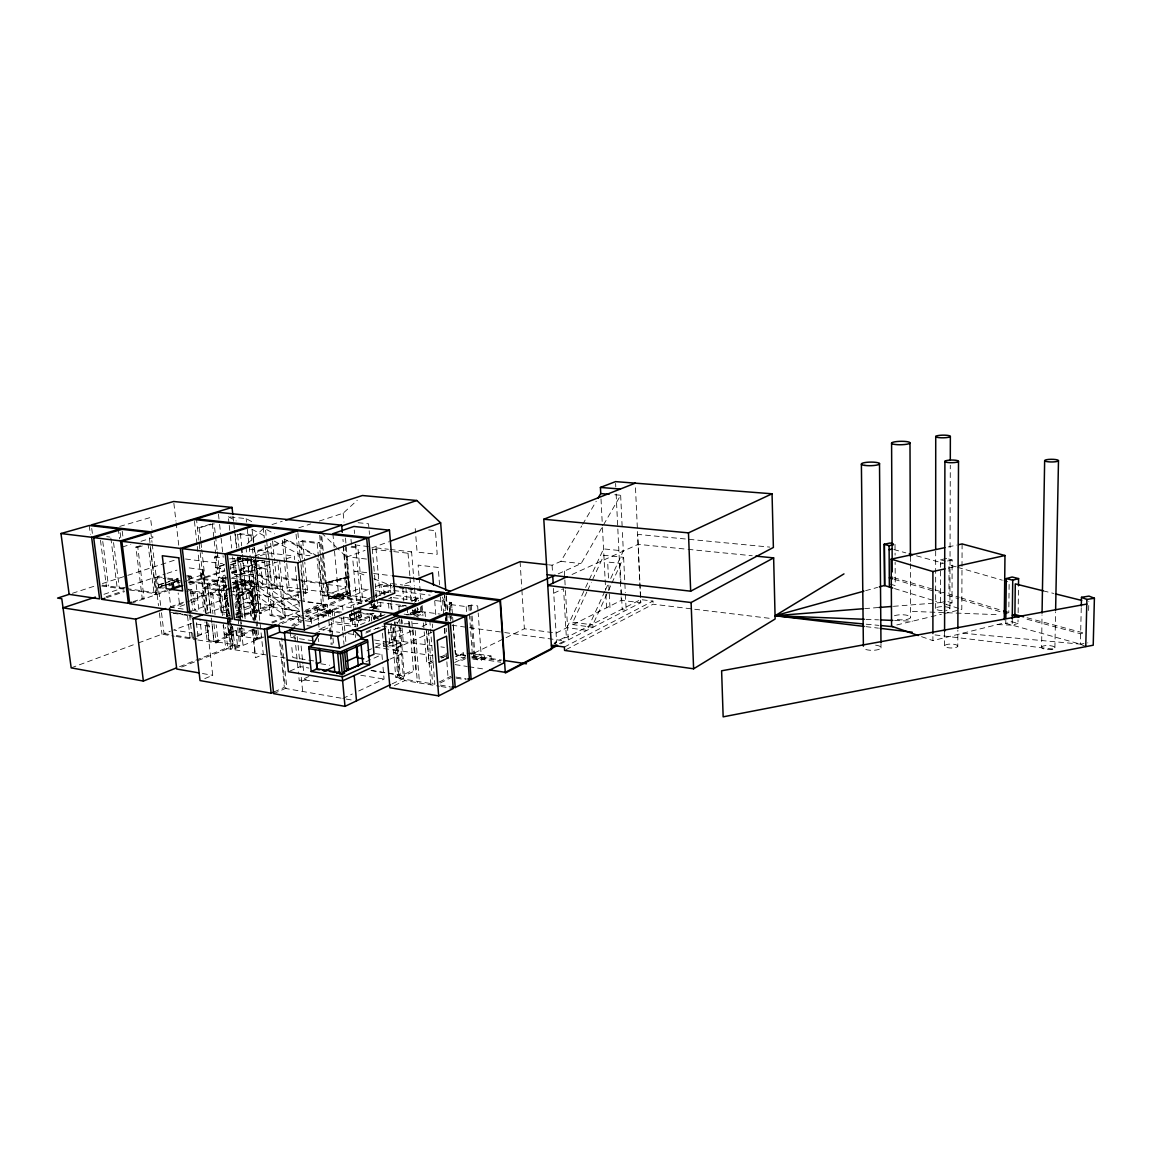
<?xml version="1.0" encoding="UTF-8"?>
<svg xmlns="http://www.w3.org/2000/svg" width="1152" height="1152" viewBox="0 0 1152 1152"><rect width="100%" height="100%" fill="white"/><g stroke="black" fill="none" stroke-linecap="round" stroke-linejoin="round"><path stroke-width="0.75" stroke-dasharray="5 3.75" d="M1085.76 646.502L1080.403 644.155L1004.227 622.901L932.904 640.627L932.904 635.314M935.654 608.371L935.683 551.059M946.67 558.432L940.522 559.771L940.478 602.611L944.525 603.893M944.568 645.754L944.582 631.426M949.896 608.846L950.285 465.235M958.622 608.386L945.878 604.325L951.998 602.87L952.128 559.973L948.024 558.821M957.787 646.286A6.638 1.987 0.9 0 0 948.355 644.198A6.638 1.987 0.9 0 0 947.376 647.597A6.638 1.987 0.9 0 0 957.787 646.286L957.845 630.13M962.107 543.946L961.805 609.394L943.085 613.872M1005.811 620.093L1005.768 623.39L1011.586 621.706L1017.994 623.477L1018.037 619.891M1012.262 618.552L1012.176 625.176L1017.994 623.477M1018.138 612.706L1018.469 587.578M358.949 610.762L349.502 614.621L350.568 621.274L349.992 613.944A3.053 2.232 67.2 0 1 350.165 613.282M1041.466 647.237A6.725 1.973 1.9 0 1 1050.163 645.682A6.725 1.973 1.9 0 1 1053.893 648.734L1052.77 649.094A6.725 1.973 1.9 0 1 1046.203 649.339A6.725 1.973 1.9 0 1 1041.624 647.755L1042.013 614.923M1054.901 647.784L1055.592 611.798M415.267 608.616C412.546 614.045 421.315 613.224 417.672 608.357M1081.253 607.738L1080.403 644.155L1087.848 642.859M1088.626 610.488L1088.842 601.502M415.368 613.022C408.067 613.008 420.235 615.312 415.08 609.451M380.304 616.493L380.405 613.296L381.47 613.958M343.555 595.555L345.73 596.405L336.168 598.954L333.23 598.09L333.317 596.246L343.67 593.942L343.555 595.555L334.008 598.104L334.109 596.491L343.67 593.942M345.73 596.405L342.778 595.555L342.864 593.712M374.184 603.158C373.867 611.51 380.405 604.57 376.258 599.4M374.141 607.651L373.925 603.965M374.486 606.658L376.862 606.398M416.016 601.574L416.837 598.162L419.702 598.046L418.291 600.912M196.949 636.293L207.562 632.246L209.462 626.069L196.517 624.067M205.33 612.648L201.082 575.222L203.083 569.722L186.797 567.605M586.872 591.955L572.832 622.267L572.962 624.629L592.949 627.278L592.819 624.888L611.15 584.683M611.885 583.085L623.621 557.352L603.878 555.278L592.056 580.795M604.786 591.437L587.002 630.331L566.957 627.638L556.099 633.096L524.376 628.762L470.952 654.638M605.52 589.81L607.752 584.942M610.718 578.462L623.318 550.915L622.282 529.358M587.621 590.357L591.307 582.394M566.957 627.638L584.885 589.061M585.634 587.462L603.562 548.885L623.318 550.915M406.584 614.909L413.122 614.65L415.21 610.43L410.342 610.618M414.677 602.453L416.837 598.162M399.298 619.704L396.994 624.154L396.72 620.971M398.995 611.064L399.01 605.621L405.49 605.362M328.205 598.867L329.184 597.125L327.802 582.394L348.163 576.979L349.646 593.165L346.147 592.618L329.184 597.125M558.173 573.883L581.112 563.573L620.654 495.23L614.016 494.683M548.539 564.811L552.096 565.214L560.866 561.355L581.717 525.931M582.61 524.39L596.218 501.293M415.627 612.259L417.946 611.914M164.117 587.534L164.16 586.93M371.866 607.651L374.242 607.478M247.075 544.075L265.205 526.738M319.277 521.064L343.21 513.173L357.293 500.227M237.125 559.526L237.11 558.662L237.038 559.541L264.312 562.435L237.11 558.662M566.165 649.584L653.112 604.21L769.838 618.35M564.379 647.021L652.968 601.07L653.112 604.21M560.664 643.867L640.714 602.712L637.69 534.384L769.81 547.114M559.397 643.536L564.97 640.67L564.768 637.344L566.366 637.56L640.67 599.587L652.968 601.07M555.221 645.667L555.019 642.312L564.768 637.344M554.026 643.867L556.632 642.528L553.464 588.427M572.962 624.629L621.302 600.35L640.8 602.712L635.357 484.934M440.266 682.978L451.469 677.434M430.934 684.677L426.413 631.541M472.421 657.346L484.517 659.16L490.997 655.963L491.242 659.39M439.214 682.042L450.907 676.267M476.352 659.606L484.272 655.718L484.517 659.16M454.766 662.486L464.472 657.778M465.163 658.901L462.47 660.211L455.53 659.16M394.387 685.584L404.798 680.587L439.33 686.246M392.112 683.87L403.445 678.47L398.779 622.584L395.582 622.138M433.022 660.658L426.744 663.638L424.21 631.771M440.87 656.928L447.149 653.962M394.675 627.494L398.966 678.355L415.814 670.334L411.725 620.237M433.742 661.81L429.12 664.013L426.312 628.574M441.446 658.138L449.165 654.48M391.19 623.232L395.77 677.218L397.771 676.267L395.712 651.845M342.806 698.472L352.325 693.994M358.675 691.013L384.062 679.075L382.838 665.064M553.723 593.208L563.558 588.629L566.366 637.56M389.995 659.146L401.4 653.933L393.696 652.752L398.203 650.707L376.042 647.338M572.04 574.474L638.15 544.349L686.29 549.158M389.347 645.509L397.872 646.79L403.43 644.285L401.875 625.637M365.976 661.752L381.931 654.566L382.694 663.322M432.101 632.059L393.048 649.67L432.965 655.733M191.75 577.195C192.067 579.456 192.139 574.992 188.395 578.318M318.226 681.739L304.474 679.968L304.128 676.397M383.602 646.128L389.995 647.093L400.435 642.427L394.07 641.477L383.602 646.128L382.464 632.837M449.51 611.338L448.978 604.354L466.171 606.6L471.326 605.088L477.677 605.923L478.051 611.194M274.061 691.92L284.328 687.384L279.59 641.074M308.923 676.498L299.246 680.789L298.354 671.962M367.013 650.794L412.675 630.59M422.093 626.429L428.357 623.65M273.629 693.648L286.819 687.802L281.722 637.877M301.723 681.192L307.757 678.514M393.984 640.282L431.971 645.538M448.978 604.354L451.613 603.202L452.534 615.413M289.886 671.069L300.182 666.605L308.938 668.059M416.074 616.507L425.045 612.634L425.462 617.947M451.483 619.013L450.288 603.029L451.483 602.51L452.146 611.381M410.357 613.872L414.331 614.405C433.973 607.939 398.506 613.469 414.317 614.117L420.178 611.597M413.856 616.104L422.654 612.302M365.789 633.096L381.888 626.198L388.296 627.106L389.995 647.093M366.192 631.814L372.442 629.15M404.078 614.131L407.635 614.621L416.362 610.891L440.15 614.102M384.984 614.65L374.069 619.243L373.968 618.062A3.701 2.722 67 0 0 370.786 614.117L352.958 611.64M382.939 615.24L373.594 619.171L373.493 618.034L381.283 614.765M373.968 618.062L381.758 614.794M360.389 624.643L369.576 620.784L369.158 616.018L371.318 616.32L371.736 621.13M339.163 617.746L360.59 620.784L371.318 616.32M350.568 621.274L361.57 616.709L360.994 610.229M373.003 613.282L369.821 613.987M354.686 612.461L370.8 614.707L373.925 613.411M369.158 616.018L358.43 620.482L358.862 625.277L332.597 621.49M315.13 633.298L330.581 626.933L331.07 632.189M360.95 614.909L349.949 619.445L361.411 614.981M350.107 621.202L361.57 616.709M318.514 622.224L319.205 629.338L333.432 623.491L356.486 626.832M349.776 614.318L356.602 615.283L358.531 614.491L360.59 620.784M373.104 608.544L379.066 606.096L374.616 608.227M204.797 678.586L212.731 675.317L206.885 623.866M372.11 609.754L380.952 606.11L380.65 602.568M388.8 598.579L391.55 597.442M349.978 614.736L359.424 610.862M369.259 608.026L375.221 605.578L379.066 606.096M370.771 607.694L375.25 605.866L379.08 606.384M290.218 631.382L290.822 637.402L295.474 635.501M391.464 585.864L380.938 584.539L381.715 593.554L390.37 590.069L390.816 595.426M369.979 599.256L353.434 605.938L353.894 611.136M376.589 596.592L389.837 591.25M318.341 620.438L317.318 609.768L319.262 609.005L321.379 615.211L332.251 610.862L334.253 611.136L334.685 615.83M294.149 626.414L298.973 624.485L298.253 617.227M334.253 611.136L323.395 615.499L323.842 620.237M361.858 603.518L351.274 602.093L304.834 620.654L310.81 621.533L330.25 613.699L329.846 609.394L325.498 608.789L306.014 616.536L305.582 612.173L325.094 604.483L325.498 608.789M370.858 597.614L350.986 605.606L351.302 609.077M372.514 596.938L387.418 590.947M405.576 583.632L413.51 580.45M306.014 616.536L310.392 617.155L329.846 609.394M240.797 622.483L243.058 645.365L240.955 645.019L230.63 649.138L224.136 590.227M253.944 628.661L255.082 639.389L256.824 638.698L255.888 629.914M262.022 636.624L258.782 637.906L255.643 637.416L254.693 628.517M302.774 620.352L292.68 624.341M264.01 636.984L232.733 649.483L225.101 578.347M291.773 625.882L301.565 621.965M239.227 617.602L235.224 580.738L285.12 615.514L311.184 619.099L342.605 606.514L342.936 610.042M179.597 666.662L232.718 645.581L228.038 603M384.221 594.979L383.472 586.181L390.37 583.445L402.61 584.986M181.67 667.051L227.822 648.691L225.461 627.293M282.139 623.606L369.23 589.162M375.926 586.512L380.938 584.539M228.413 620.971L231.091 645.307L233.107 644.515L231.192 627.149M303.984 611.942L323.496 604.267L325.094 604.483M279.331 623.362L304.171 613.555M305.827 612.907L350.064 595.454L346.579 557.122L337.795 548.611M253.339 629.251L237.082 635.616L236.333 628.646M271.757 622.094L299.736 611.15L274.032 607.493L259.474 613.051L253.872 559.728M240.365 628.142L241.128 635.155L254.232 630.029M272.246 622.958L285.35 617.818L301.032 620.107M332.899 533.678L338.731 596.722L359.467 588.6L368.28 589.738M305.165 610.373L321.451 603.979L317.088 558.317M197.798 639.965L216.101 642.902L218.131 642.11L216.187 624.859M237.686 627.811L239.616 645.552L209.232 640.685L207.202 641.477L204.97 621.835M223.445 624.312L224.597 634.738L240.782 628.474L242.813 628.776M226.642 635.054L232.286 632.866L230.933 620.539M232.632 556.718L234.504 574.114L284.472 609.163L299.203 603.49M264.557 561.686L270.13 615.571L271.987 614.866L285.307 616.795L279.677 561.125M318.672 558.994L322.142 595.555L326.462 595.08L320.875 535.824M324.461 595.858L347.285 587.016L342.95 539.323M255.629 559.714L261.245 613.296L259.387 614.016L253.742 560.362M301.018 564.595L303.811 593.093L305.712 593.338L307.728 592.574L304.776 562.205M235.541 614.117L257.227 612.245L273.83 605.938L247.075 602.15L235.541 606.427M189.547 614.894L192.24 638.093L190.195 638.87L187.33 614.333M235.642 617.861L298.498 594.072M393.739 551.606L408.024 553.219L411.595 551.866L413.467 575.107M237.931 618.077L298.872 594.965M226.814 616.392L230.141 615.139M236.779 612.648L250.07 607.666L251.222 618.422M286.574 561.744L284.27 538.69L282.211 539.381L287.381 590.89L289.411 590.126L301.075 591.682M236.362 610.805L256.09 603.432M217.93 555.912L214.589 557.006L220.694 611.928L228.946 608.875M71.179 667.858L136.728 643.55M138.413 642.931L161.957 634.205L174.298 636.192M161.51 612.749L164.016 633.571L170.352 631.224M191.65 623.318L173.52 630.043L191.117 632.822M233.885 583.704L275.357 589.277L277.387 588.514L274.694 562.046M205.733 613.642L228.917 605.102M235.541 602.669L257.069 594.749L263.347 654.451L255.398 657.734L252.36 629.136M376.488 597.413L372.312 549.187L375.941 547.862L388.426 549.259M191.102 611.237L227.952 597.888M234.648 595.454L258.091 586.958L255.341 560.736M237.931 617.198L235.67 596.333L249.955 591.134L252.058 591.422L255.082 620.035M252.058 591.422L237.787 596.621L235.67 596.333M346.579 557.122L365.054 550.382M371.779 547.934L388.584 541.829M225.734 596.635L227.765 595.901L212.702 593.798L210.658 594.533L225.734 596.635L228.211 619.243M229.608 596.059L254.376 587.102L256.147 603.907M256.406 586.728L258.466 585.994L277.387 588.514M226.253 590.515L231.278 588.73M232.891 588.154L252.792 581.054L258.912 639.014L228.614 634.291L227.664 625.608M233.957 588.686L253.786 581.602L252.043 565.07M169.488 608.242L184.536 602.899M186.206 602.309L221.314 589.838L224.078 614.808M226.368 586.915L218.232 589.795L223.099 590.472L250.69 580.766L254.966 621.144M218.275 590.155L223.142 590.832L231.422 587.88M233.078 587.29L249.624 581.386L244.786 580.752L232.92 584.957M184.723 604.742L179.77 606.514L178.171 592.992M191.347 602.395L197.957 600.034L195.955 582.494L189.432 584.741M233.15 583.171L237.715 581.573L241.675 618.293M232.891 584.611L244.757 580.406L249.581 581.04M170.568 606.787L183.874 602.078M190.526 599.717L226.282 587.045L185.198 581.458M271.987 614.866L267.235 568.786L265.363 569.448L254.549 568.08L256.435 567.432M190.685 591.725L201.715 593.28L203.774 592.546L192.744 591.005L190.685 591.725L192.73 609.494M232.632 582.365L237.715 581.573M226.037 579.816L202.046 588.197L217.138 590.285M232.43 577.584L277.805 561.787M286.171 558.864L294.293 556.027L294.638 559.584M186.811 591.437L191.981 590.026L188.453 589.536M227.102 577.656L207.49 584.482L211.061 616.176M222.48 615.643L218.246 577.44L224.957 575.122M231.682 572.803L249.782 566.539M254.707 559.987L255.226 564.926L254.966 559.901M305.712 593.338L300.643 541.454L317.174 543.326L319.219 542.621L320.371 554.789M226.699 616.939L222.293 577.022L225.518 575.914M231.955 573.682L242.122 570.154M262.886 560.866L256.478 560.088L256.738 565.114L256.219 560.174M269.28 561.658L237.557 557.914L241.92 556.445M186.725 580.666L207.475 583.488L223.042 578.088L228.211 625.046M232.013 571.997L255.038 563.904M132.998 601.718L142.258 598.55L144.13 598.824L137.808 547.286L135.907 547.056L142.258 598.55M147.974 543.355L154.166 594.461L156.125 593.798L149.141 535.939M126.317 588.557L158.155 593.107L166.478 590.256M188.122 582.84L224.093 570.528M230.414 568.368L238.306 565.661L237.355 556.834M131.299 603.23L167.717 590.731M189.374 583.301L224.741 571.176L223.978 564.235M168.97 585.893L180.446 581.976M188.654 579.197L191.938 578.074M224.122 564.97L215.784 567.792L220.666 568.411L223.992 567.274M230.645 565.013L247.277 559.354L242.438 558.763L230.774 562.709M188.654 579.456L201.082 575.222M300.643 541.454L302.688 540.763L319.219 542.621M260.237 555.725L268.416 552.931L294.293 556.027M224.078 564.61L215.741 567.432L220.622 568.051L223.949 566.928M230.746 562.349L240.739 558.979M163.325 583.186L158.17 584.928L163.109 585.619L177.898 580.608M187.747 577.282L191.03 576.173L187.79 577.642M158.472 587.462L163.714 585.749M165.096 585.158L178.488 580.752M177.941 580.982L158.515 587.837L163.829 588.586M168.696 585L178.546 581.659M254.765 555.926L268.214 551.362L268.877 557.698M230.616 564.667L247.248 559.008M287.222 540.634L255.514 551.304L257.76 574.488L299.722 603.101M168.206 581.544L177.97 578.246M163.642 583.603L158.213 585.302L163.109 585.619M165.125 583.099L178.718 578.52M106.142 596.722L124.056 590.746M106.589 597.672L124.646 591.638M103.939 594.302L127.814 586.397M129.514 585.821L155.088 577.354L165.73 578.808M160.632 605.376L157.176 576.662L165.398 573.941M167.054 573.394L176.933 570.125M298.771 527.832L310.738 523.886M72.418 593.28L95.357 585.85M102.413 583.56L126.101 575.885M127.8 575.338L175.19 559.973M237.11 534.283L251.064 535.867L253.138 535.19L254.232 545.702M272.03 524.549L282.254 521.266M135.907 547.056L140.429 545.674M210.672 524.088L197.496 528.149L214.186 523.786L215.338 534.326M137.808 547.286L142.33 545.904M122.328 546.984L130.824 544.392M141.019 541.296L152.914 537.667L152.107 530.942M119.75 526.406L150.48 517.478L151.906 529.258M1005.883 613.498L1008.792 612.662L1009.152 582.163L1004.011 580.68M865.627 590.688L877.594 587.376M328.118 599.011L350.05 593.28L348.264 576.835L326.549 582.437L328.118 599.011L349.747 593.251M334.008 598.104L336.154 598.723L345.701 596.174M348.581 577.08L327.067 582.638L328.608 598.982M327.931 583.344L347.875 578.189L349.056 591.12L329.17 596.405M348.667 576.95L326.664 582.523L327.802 582.394M896.803 624.946L929.462 617.126M931.162 616.723L941.386 614.275M945.058 601.531L940.478 602.611L935.366 601.042M948.341 568.109L956.923 566.194M947.506 560.995L952.128 559.973M940.522 563.962L943.589 563.285L916.114 555.71M948.254 546.926L956.909 545.069M388.109 632.88L402.898 630.029L398.909 627.494M375.365 628.69L381.874 627.451M374.53 619.07L374.242 615.874L377.107 615.341L377.381 618.509M264.125 562.003L263.966 562.867M229.522 558.864L240.106 558M864.706 608.616L879.048 607.478M893.405 606.326L940.018 602.64M398.606 606.384L406.714 606.053M404.136 623.866L418.435 623.318M912.413 611.424L997.546 614.664M866.059 619.358L878.544 619.848M894.6 620.496L912.442 621.202M997.445 624.586L1011.874 625.162M866.232 624.211L878.731 625.363M962.813 633.197L1080.346 644.126M688.061 549.331L752.242 555.754M358.114 522.706L368.554 523.786L369.49 534.442M428.674 529.949L435.398 530.64L437.213 554.328L417.096 552.067L415.224 528.566M229.046 523.685L228.298 516.73L246.182 518.63L254.074 522.864M560.866 561.355L581.112 563.573M390.211 549.461L411.595 551.866M253.138 535.19L237.442 533.434L238.939 547.358M351.518 546.25L357.869 546.97L362.578 599.904M372.312 549.187L391.954 551.405M351.101 547.142L355.867 547.69M366.48 559.051L352.613 557.438L356.688 602.827M274.176 541.08L299.491 554.501L309.96 555.739M249.71 549.173L268.214 551.362M865.958 626.645L878.429 628.142M935.006 634.925L1056.312 649.498M106.718 536.659L109.814 537.034M366.638 572.659L354.427 571.162L367.33 576.216M373.608 573.509L391.061 575.64M237.514 557.568L240.883 557.986M247.608 558.806L252.662 559.426M259.387 560.246L264.442 560.866M242.395 558.418L251.813 559.512M214.589 557.006L222.883 558.043M354.931 544.91L368.827 546.653M255.226 564.926L256.997 565.027M404.366 585.202L409.608 585.864M243.173 565.632L267.235 568.786M185.544 558.994L222.48 563.659M231.278 564.768L238.306 565.661M383.472 586.181L392.242 587.304M250.69 571.248L240.077 569.894L245.39 619.33M248.486 571.982L240.005 570.888L245.131 618.667M393.826 590.515L430.2 595.181M296.525 579.47L270.288 576.101L268.474 558.461M298.267 579.701L326.246 583.301L321.494 532.829L336.542 547.402M231.365 572.04L299.794 580.882M301.55 581.112L347.285 587.016M375.336 590.645L392.976 592.92M234.504 574.114L252.288 576.418L299.002 609.566M381.715 593.554L385.286 594.014M395.986 595.411L422.741 598.896M435.226 600.523L444.139 601.675L444.816 610.546M451.483 602.51L449.251 602.222L450.173 614.39M450.288 603.029L451.613 603.202M393.293 597.672L410.76 599.976L410.04 591.149M572.832 622.267L592.819 624.888M222.293 577.022L225.504 577.44M230.818 578.146L252.792 581.054M218.246 577.44L223.042 578.088M300.758 588.917L249.696 582.149L246.902 555.84M302.515 589.162L350.064 595.454M352.512 595.771L370.138 598.118M235.224 580.738L252.994 583.099L302.544 618.034M244.987 582.653L262.814 585.014L261.029 567.878M187.747 575.726L191.03 576.173M203.112 577.714L204.97 577.958L201.758 549.605M186.422 575.914L191.074 576.533M225.576 581.587L203.126 578.592L196.56 519.811M232.488 582.523L242.856 583.906L240.062 557.798M302.731 591.912L307.728 592.574M338.731 596.722L367.589 600.581M378.49 602.294L406.93 606.096M225.245 582.552L201.038 579.298L197.237 545.904M287.381 590.89L301.81 592.819M322.142 595.555L367.286 601.603M227.074 585.331L225.029 585.043L229.478 625.507M370.483 604.685L380.952 606.11M416.232 611.352L420.192 611.885M157.176 576.662L166.032 577.872M167.818 578.102L178.459 579.557M226.656 586.094L209.549 583.762L212.904 613.656M167.501 579.038L181.699 580.982M177.149 581.227L172.541 580.594L173.318 587.074M374.04 608.53L379.08 609.221M204.134 587.477L327.341 604.426L329.99 632.477M351.446 607.723L329.818 604.742L331.301 620.539M321.451 603.979L304.114 601.603L303.768 598.104M451.901 625.219L467.741 627.422M469.498 627.667L502.949 632.304M504.72 632.549L564.581 640.872M188.41 589.162L191.938 589.651M319.262 609.005L341.467 612.101M351.706 613.541L358.531 614.491M555.019 642.312L556.632 642.528M158.458 587.405L163.786 588.211M317.318 609.768L339.523 612.878M190.094 593.006L197.021 593.986L199.022 611.438L195.494 610.92M330.25 613.699L324.317 612.864L319.147 558.562M249.869 603.274L234.792 601.128L235.944 611.827M343.411 617.069L369.576 620.784M284.472 609.163L300.168 611.395M321.379 615.211L330.394 616.493M102.168 585.115L124.56 588.312M101.722 585.994L124.013 589.19M129.571 589.982L156.125 593.798M154.166 594.461L156.053 594.734L149.861 543.586M259.474 613.051L261.245 613.296M270.13 615.571L283.464 617.515L277.978 563.53M220.694 611.928L229.781 613.267M307.051 625.666L311.904 626.386M440.87 646.862L444.427 647.395M183.154 609.091L170.813 607.262L168.97 591.725M319.205 629.338L339.653 632.376M348.178 633.629L358.402 635.155M470.318 652.882L490.997 655.963M466.978 653.141L484.272 655.718M374.501 639.979L386.41 641.75M388.109 642.01L403.43 644.285M473.443 655.862L501.71 660.096M465.653 655.315L455.414 653.774L453.182 624.125M465.192 655.43L455.342 653.962L455.069 650.405M471.773 656.424L500.63 660.787M455.803 654.768L465.667 656.251M175.68 612.806L182.606 613.858M170.525 612.403L182.65 614.232M184.392 614.491L189.59 615.269M375.71 643.45L387.648 645.25M471.6 657.85L500.774 662.242M173.261 613.282L192.643 616.205M465.941 658.037L455.53 656.467L463.522 652.622L463.781 656.05M472.882 659.074L481.55 660.384L478.181 612.95M439.906 656.784L443.376 657.317M290.822 637.402L315.259 641.146M455.155 664.618L467.251 666.475M468.979 666.749L486.274 669.413M375.264 653.53L381.931 654.566M232.286 632.866L230.256 632.549L229.68 627.264M241.128 635.155L244.627 635.702L243.864 628.618M224.597 634.738L231.408 635.803M255.082 639.389L257.17 639.72L256.219 630.778M198.144 633.946L201.672 634.493L199.886 618.984M455.962 677.074L466.07 678.672M456.379 678.211L466.214 679.781M192.211 637.963L198.259 638.928L196.229 621.187M164.016 633.571L169.315 634.421M176.371 635.544L192.24 638.093M176.069 636.466L196.229 639.706M231.091 645.307L237.6 646.358L235.67 628.589M313.747 660.946L292.853 657.562L291.499 644.112M371.362 670.421L400.248 675.086L397.872 646.79M371.002 670.579L401.645 675.533L413.424 669.946L409.334 619.906M265.81 654.854L225.734 648.346L223.157 625.19M272.074 655.877L285.293 658.022M320.731 663.768L329.645 665.222M395.77 677.218L403.445 678.47M398.966 678.355L434.851 684.202L430.517 629.093M440.366 685.094L450.259 686.722M441.072 686.52L453.24 688.522M360.778 675.245L384.062 679.075M202.45 673.517L212.731 675.317M341.064 698.17L285.408 688.435L280.555 641.002M346.234 699.077L351.36 699.97M1043.222 590.846L1053.706 593.453M1027.051 617.76L1084.378 633.168L1080.648 633.802L1025.971 618.941M893.794 549.547L905.818 552.859M326.549 582.437L328.507 599.126M940.522 559.771L945.965 561.326M955.915 566.827L949.032 564.854L948.96 594.101L959.227 597.283M957.629 567.331L1002.283 580.19M333.317 596.246L334.109 596.491M893.966 577.685L933.293 589.378M934.992 589.882L943.546 592.43L940.493 593.136L935.366 591.61M894.413 579.384L933.667 591.106M370.8 614.707L371.462 614.894A3.067 2.261 67 0 1 373.334 617.227L373.493 618.034M890.309 584.107L895.262 585.619L895.133 562.32M894.47 588.557L933.653 600.523M960.926 597.816L1001.966 610.531M947.491 595.31L958.651 598.795M961.848 599.789L1004.342 613.008M947.938 601.589L951.998 602.87M921.542 636.653L932.904 640.627M373.781 578.75L391.536 585.706M228.298 516.73L236.203 520.934M252.029 529.33L266.27 536.875M266.702 529.632L274.594 533.866M284.069 538.949L315.36 555.725M317.419 555.97L289.31 540.878L257.616 551.549L258.307 558.691M374.242 615.874L380.203 619.675M298.901 601.416L259.862 574.762L258.48 560.477M444.139 601.675L442.325 596.736L443.794 616.046M91.728 528.437L92.419 533.707M89.208 525.499L90.36 534.298M102.758 541.44L108.475 586.008M100.483 540.274L106.445 586.67M113.558 542.592L119.246 587.549M110.851 538.013L117.23 588.226M122.213 531.101L122.89 536.458M120.168 532.627L120.83 537.97M118.253 528.624L119.549 538.92M158.486 585.331L158.731 587.434M150.768 531.821L152.035 542.333M152.237 544.075L158.155 593.107M155.088 577.354L158.515 605.779M159.379 612.893L161.957 634.205M174.182 587.534L173.304 582.365L173.909 587.506M172.613 588.082L171.734 582.912L172.339 588.038M190.642 614.592L191.045 618.091M192.773 632.923L193.378 638.15M173.866 503.28L175.925 521.035M176.141 522.806L178.819 545.904M178.675 581.645L179.237 586.483M192.744 591.005L194.99 610.531M213.97 623.894L216.101 642.902M207.475 583.488L210.845 613.354M212.04 623.894L214.013 641.448L229.363 635.486L228.413 626.789M211.262 617.933L214.042 642.571L233.381 635.026L232.43 626.342M199.354 528.35L200.765 540.749M200.966 542.52L201.557 547.834M203.083 569.722L208.066 613.742M202.709 570.758L207.504 613.109M208.699 623.707L209.102 627.235M201.571 573.898L206.194 613.944M207.014 621.878L209.232 640.685M206.338 621.562L207.562 632.246M194.443 521.294L197.05 544.147M201.715 593.28L203.746 611.122M215.539 536.083L217.094 550.109M217.282 551.866L219.614 572.933L217.771 572.688L215.827 555.149M212.328 523.584L214.07 539.366M214.272 541.123L215.64 553.406M219.197 589.55L221.976 614.491M212.702 593.798L215.035 614.506M232.661 626.918L235.181 649.886M225.677 575.928L226.051 579.283M228.528 602.842L229.046 606.629M229.867 614.995L231.005 625.421M218.462 514.037L219.398 522.619M219.586 524.362L220.925 536.501M221.112 538.229L223.214 557.309M226.483 588.816L227.837 601.229M235.368 534.096L236.866 548.035M237.802 556.747L240.797 584.64M232.992 516.254L234.317 528.61M234.518 530.366L236.419 548.006M242.712 617.976L239.472 587.851L250.531 589.349L253.944 621.403M234.763 558.432L240.739 613.67M240.552 616.954L237.485 588.557L248.558 590.069L251.568 619.301M240.739 618.739L242.669 636.48M240.61 620.741L237.96 596.203L252.317 590.976L255.442 620.496M235.67 581.299L240.206 623.232M229.234 525.427L230.17 534.125M230.371 535.853L231.682 548.035M238.118 618.941L240.955 645.019M233.251 586.987L234.014 594.086M236.146 613.613L236.534 617.155M230.299 565.992L230.688 569.549M246.182 518.63L246.542 522.13M247.291 529.128L250.243 557.15M250.43 558.907L252.288 576.418M250.589 571.248L256.507 626.213M256.55 630.907L257.472 639.59M247.234 557.41L253.094 612.605M245.966 547.07L246.715 554.083M249.955 591.134L252.994 619.733M252.734 629.28L255.168 653.126M240.35 533.534L241.661 545.774M241.848 547.531L242.41 552.773M242.597 554.515L244.642 573.754M241.301 548.165L241.805 552.874M242.438 558.763L247.075 602.15M254.419 547.459L258.466 585.994M252.043 529.272L253.699 544.997M253.872 546.754L254.606 553.738M251.064 535.867L252.173 546.394M252.346 548.136L253.454 558.662M251.41 557.078L257.227 612.245M251.136 560.419L251.626 565.085M270.648 543.312L275.357 589.277M268.963 558.216L274.032 607.493M265.565 530.266L266.472 539.078M266.659 540.835L268.286 556.704M263.203 527.386L264.283 537.97M265.018 545.04L268.301 576.806M285.12 615.514L285.35 617.818M272.534 540.864L274.507 560.275M301.104 645.955L302.875 663.854M303.062 665.654L303.941 674.597M297.202 636.624L300.672 670.608M301.248 677.261L302.659 691.445M294.84 636.696L298.181 670.205M286.747 563.53L289.411 590.126M310.392 617.155L310.81 621.533M302.688 540.763L304.603 560.419M297.878 532.555L300.845 562.824M299.491 554.501L299.837 557.986M301.032 570.197L302.227 582.408M302.4 584.15L303.595 596.362M296.035 534.11L298.656 560.794M295.344 566.698L299.563 609.365M318.456 638.64L318.758 641.678M311.184 619.099L311.616 623.477M331.459 622.296L332.784 636.336M332.957 638.093L333.605 645.12M331.229 633.931L332.222 644.443M330.163 634.219L331.157 644.746M319.68 535.248L321.163 550.93M321.826 557.899L324.288 584.05M320.53 556.531L324.158 594.778M317.174 543.326L318.499 557.251M341.554 618.005L342.691 630.346M342.85 632.102L343.987 644.458M332.251 610.862L332.698 615.6M332.842 617.17L333.432 623.491M355.234 634.464L355.507 637.488M343.21 513.173L344.016 522.072M345.47 538.07L351.274 602.093M351.461 610.805L353.03 628.142M353.189 629.87L353.966 638.539M345.154 545.53L349.934 598.219M343.138 546.25L347.947 599.011M344.808 578.002L346.147 592.618M343.584 617.083L345.211 634.723M345.37 636.494L345.859 641.779M354.24 530.021L354.557 533.563M355.507 544.219L360.59 600.71M360.518 610.128L361.109 616.651M350.986 539.251L351.461 544.478M356.602 615.283L357.653 626.875M354.053 612.878L355.464 628.488M371.376 601.33L371.966 608.069M375.941 547.862L380.045 595.512M375.797 594.144L376.099 597.643M394.978 622.627L399.514 676.555M394.632 621.763L394.906 624.96M390.37 583.445L391.104 592.2M390.96 597.211L392.011 609.696M393.523 627.523L394.574 640.008M390.874 603.504L391.464 610.502M392.947 628.013L394.07 641.477M388.454 603.187L389.059 610.186M390.398 625.939L391.579 639.936M402.768 588.643L403.79 601.042M402.077 620.136L402.35 623.434M401.314 618.869L401.746 623.952M399.658 618.941L404.798 680.587M417.154 607.32L418.147 619.762M413.611 576.907L414.331 585.85M414.475 587.635L415.642 601.949M415.253 630.518L419.4 681.682M408.024 553.219L409.867 575.942M410.011 577.685L410.717 586.426M410.861 588.168L411.998 602.15M412.675 609.725L413.122 614.65M413.093 629.64L417.398 682.646M405.878 587.218L406.901 599.746M408.658 621.245L409.536 631.987M407.074 607.795L407.635 614.621M428.429 630.648L432.634 683.842M425.606 619.718L426.168 626.803M422.107 605.39L422.942 615.845M423.504 622.93L424.066 630M418.982 575.842L418.133 565.099L438.221 567.446L439.546 584.813M419.126 577.627L420.84 599.098M421.416 606.269L421.848 611.626M420.408 606.83L421.114 615.629M434.707 600.883L435.787 614.923M432.331 624.082L432.605 627.638M429.811 620.208L430.373 627.322M450.302 616.133L450.691 621.346M449.64 613.08L450.158 620.078M446.414 596.52L447.494 610.747M447.624 612.518L448.301 621.403M446.17 595.598L447.25 609.797M446.918 617.602L447.192 621.115M444.672 595.44L445.766 609.754M446.371 616.55L446.587 620.482M444.11 592.531L445.464 610.373M446.011 617.515L446.27 621.086M445.363 617.645L445.637 621.187M446.17 628.286L446.443 631.829M444.73 628.344L445.262 635.357M444.298 628.474L444.845 635.501M446.184 653.069L448.07 677.664M440.482 596.966L441.677 612.59M452.664 617.155L453.053 622.382M453.211 625.579L454.939 648.634M470.146 605.621L470.779 614.376M470.894 616.118L473.89 657.49L475.056 656.914L472.09 615.816M468.792 605.448L472.478 656.338M466.171 606.6L466.56 611.87M471.326 605.088L471.96 614.03M520.085 561.658L521.77 588.139M521.885 589.91L524.376 628.762M552.096 565.214L552.514 572.357M564.336 571.104L564.739 578.174M564.84 579.931L565.344 588.758M565.445 590.53L568.282 639.95M608.472 578.016L607.68 562.032L619.963 563.357L621 584.755M608.832 585.115L609.998 608.184L606.557 607.752L605.75 592.013M601.013 498.931L602.381 525.686M602.467 527.472L605.045 578.016M605.131 579.773L605.664 590.256M620.654 495.23L622.195 527.558M623.621 557.352L625.306 592.589M625.392 594.346L626.155 610.2L622.21 609.71L621.086 586.541M615.614 483.394L615.787 486.936M616.133 494.021L621.043 595.037M621.13 596.808L621.302 600.35M880.978 643.723L881.006 647.986M895.018 544.392L895.09 555.149M910.397 556.445L910.411 561.83M910.411 563.63L910.598 617.616M894.427 615.758A9.014 2.563 0.1 0 1 907.675 615.413A9.014 2.563 0.1 0 1 907.79 619.2A9.014 2.563 0.1 0 1 894.528 618.869M945.245 606.773A7.157 1.987 0.5 0 1 949.925 608.602A7.157 1.987 0.5 0 1 945.763 610.445M942.091 610.589A7.157 1.987 0.5 0 1 935.626 608.63A7.157 1.987 0.5 0 1 941.573 606.643M875.606 645.163A8.885 2.678 0 0 1 880.862 648.23A8.885 2.678 0 0 1 871.776 650.318A8.885 2.678 0 0 1 863.395 647.957M333.23 598.09A9.878 2.549 -5.4 0 1 342.778 595.555M333.202 597.874A9.878 2.549 -5.4 0 1 342.749 595.325M416.952 599.458L414.547 599.645L416.952 599.458M414.36 600.552L411.955 600.725L414.36 600.552M360.619 611.28L349.603 615.802L360.619 611.28"/><path stroke-width="1.5" d="M932.904 633.542L932.904 571.536L891.144 559.152L891.576 626.198L918.302 635.53M935.683 549.274L935.726 436.435M944.582 631.426L944.899 461.318M950.299 459.85L950.357 436.507A7.344 1.325 -0.7 0 0 939.96 435.312A7.344 1.325 -0.7 0 0 938.808 437.616A7.344 1.325 -0.7 0 0 950.357 436.507M957.859 628.344L958.507 461.434A6.826 1.325 -0.5 0 0 948.802 460.195A6.826 1.325 -0.5 0 0 947.794 462.499A6.826 1.325 -0.5 0 0 958.507 461.434M1004.27 619.603L1004.976 555.509L962.107 543.946L958.637 544.694M1005.826 618.437L1006.286 578.578L1012.133 577.008L1018.584 578.592L1018.498 585.778M1012.262 618.552L1012.738 580.19L1018.584 578.592M1019.131 617.083L1012.306 615.24L1014.898 614.491L1015.286 583.877L1043.222 590.846M1042.056 613.138L1044.648 460.555A6.926 1.325 0.1 0 1 1053.59 459.36A6.926 1.325 0.1 0 1 1057.45 461.333L1056.298 461.606A6.926 1.325 0.1 0 1 1049.544 461.894A6.926 1.325 0.1 0 1 1044.821 460.901M1055.621 609.998L1058.486 460.67M1081.296 606.01L1081.498 597.326L1088.986 596.102L1094.4 598.234L1093.219 645.206L723.154 716.846L721.613 670.795L1086.782 604.066M1085.76 646.502L1086.883 599.458L1081.498 597.326M598.018 498.211L600.739 493.589L600.422 487.44L615.528 481.622L772.056 493.79L773.381 547.459L690.667 591.192L547.114 574.704M319.349 633.629L313.142 644.04L312.408 636.494L319.349 633.629L337.694 636.379L353.318 629.784L361.31 630.965L398.174 615.283L391.781 614.405M551.434 645.192L564.379 647.021L564.581 650.419L693.605 668.808L775.138 618.998L773.64 557.899L755.813 556.114M843.97 573.898L775.066 615.73L864.173 626.429M567.202 576.677L547.862 585.49L691.099 602.525L773.64 557.899M557.626 645.422L505.282 672.336L489.73 669.946M551.866 647.395L556.632 644.947M438.667 695.88L453.24 688.522L448.344 623.938L399.514 617.17L384.422 623.621L389.923 687.73L438.667 695.88L433.555 630.605L448.344 623.938M451.915 686.981L455.213 687.528L469.483 680.299L464.832 616.536L446.645 614.074L432.058 620.525L450.346 623.045L464.832 616.536M467.755 678.946L471.125 679.478L504.202 662.76L500.011 600.696L444.542 593.654L393.638 615.211L429.811 620.208L446.098 613.037L466.488 615.787L500.011 600.696M385.085 628.502L339.566 648.115L267.725 637.013L279.662 632.232L278.914 624.874L266.962 629.597L273.629 693.648L344.995 706.363L390.499 684.648M555.077 575.266L500.4 599.846L505.325 673.013L551.578 649.21L543.802 519.25L688.478 532.872L772.056 493.79M388.368 659.894L342.619 680.803L288.403 671.702L284.4 632.246L294.739 628.085M360.605 639.058L367.531 640.094L369.706 664.589L342.922 676.757L311.184 671.472L308.765 646.819L314.784 644.285M337.651 652.766L339.638 673.934L342.274 674.366L344.52 673.358L342.562 652.19M343.642 671.818L362.794 663.192M343.483 672.192L362.794 663.494L369.706 664.589M336.643 673.474L339.854 672.034M368.179 656.856L374.011 654.25L372.226 634.032M202.507 614.822L192.845 618.379L200.03 680.558L271.138 693.216L274.061 691.92M324.13 671.256L333.95 666.893M346.781 661.205L357.97 656.251M311.184 671.472L317.16 668.851L340.114 672.624M308.765 646.819L340.589 651.787L367.531 640.094M316.526 663.898L320.717 662.069L319.406 648.475M308.952 648.706L340.776 653.702L367.69 641.966M415.973 604.195L354.83 630.014L354.96 631.44M297.706 530.77L227.261 554.141L234.389 619.416L304.416 629.87L372.298 602.28L366.71 538.258L194.242 519.538M370.93 601.027L374.27 601.474L394.733 593.15L389.462 530.179L353.923 526.464L332.899 533.678L368.712 537.552L389.462 530.179M416.678 579.168L432.518 572.789L433.483 585.072M69.149 594.346L60.97 533.534L91.627 537.264L99.619 598.896L69.149 594.346L57.6 598.09L61.79 598.723L71.179 667.858L143.366 681.062L176.314 667.973M192.845 618.379L264.442 629.237L276.019 624.658M543.802 519.25L635.27 483.149M191.102 611.237L187.762 612.446L180.317 548.424L121.867 541.296L129.686 603.778L232.344 619.114L225.202 553.882L182.304 548.654L189.749 612.749M390.254 541.21L440.654 522.864L445.766 590.285M227.261 554.141L297.806 562.738L366.71 538.258M95.414 597.125L63.029 607.853L135.648 619.171L165.586 608.558M93.672 537.624L120.542 540.893L148.709 532.44L121.997 529.33L93.672 537.624L101.664 599.314L128.362 603.302L131.458 602.237M171.475 588.542L179.798 585.691M169.373 590.17L182.707 585.59M318.499 533.03L341.654 525.182L342.302 532.253M341.914 525.902L416.822 500.501L440.654 522.864M101.664 599.314L104.947 598.219M225.202 553.882L295.69 530.554M285.667 520.171L362.405 495.518L416.822 500.501M182.304 548.654L253.642 525.989M180.317 548.424L251.683 525.773M232.042 507.427L150.768 531.821L91.282 524.923L173.65 501.494L232.042 507.427L232.805 514.483M121.867 541.296L218.275 512.309L341.654 525.182M91.627 537.264L119.765 529.042L89.208 525.499L60.97 533.534M863.914 591.163L775.066 615.73L862.646 623.88M879.293 586.901L884.635 585.432L884.333 544.262L890.05 543.024L893.362 543.931M884.635 585.432L884.333 544.262M892.253 577.181L889.301 577.858L892.714 578.88M932.904 571.536L944.914 568.872M958.637 565.819L1004.976 555.509M889.114 549.72L892.08 549.072M884.117 544.32L889.085 545.674L893.534 544.709M891.144 559.152L944.798 547.661M1086.883 599.458L1094.4 598.234M862.92 608.746L775.066 615.73L864.274 619.286M879.048 607.478L891.605 606.47M880.33 619.92L892.814 620.424M600.422 487.44L620.352 489.038M600.739 493.589L609.034 494.266M880.531 625.536L893.03 626.702M196.358 518.904L320.544 532.339M546.754 564.61L520.085 561.658L446.141 592.978L500.4 599.846M880.214 628.344L912.211 632.189M392.803 575.856L420.725 579.283L450.058 591.25M393.221 586.094L444.11 592.531L416.376 604.238L378.95 599.285M400.032 587.65L403.56 588.096M408.83 588.758L412.344 589.205M417.629 589.882L421.142 590.328M426.413 590.99L431.698 591.667M435.211 592.114L440.482 592.776M444.01 593.222L447.523 593.669M368.957 601.834L372.298 602.28M354.974 608.213L393.811 613.555M384.422 623.621L433.555 630.605M503.482 660.355L526.45 663.797M284.4 632.246L312.408 636.494M279.662 632.232L284.875 633.024M363.802 658.814L357.35 657.792L356.285 645.955M287.208 659.952L309.902 663.653M315.95 669.211L319.45 669.787M322.949 670.363L326.448 670.939M329.947 671.515L333.446 672.091M336.96 672.667L340.459 673.243M199.022 672.912L176.731 669.024L169.488 608.242M1006.286 578.578L1012.738 580.19M1055.448 593.885L1081.642 600.422M1014.898 614.491L1023.581 616.824M909.245 553.81L912.686 554.76M884.261 585.432L892.771 588.038M1003.666 611.064L1007.093 612.13M1004.342 613.008L1005.883 613.498M353.318 629.784L361.987 638.453L361.31 630.965M337.694 636.379L339.566 648.115M135.648 619.171L143.366 681.062M120.542 540.893L128.362 603.302M264.442 629.237L271.138 693.216M290.218 631.382L290.074 629.971L318.038 634.176L318.168 635.602M297.806 562.738L304.416 629.87M315.302 649.656L317.16 668.851M316.339 662.27L317.03 669.355M332.885 651.442L334.858 672.451M344.65 651.514L346.277 669.139L348.293 668.232L346.666 650.592M340.589 651.787L340.776 653.702M340.301 653.184L342.274 674.366M342.173 676.066L344.995 706.363M356.918 650.693L358.33 666.302M354.182 675.518L356.501 700.877M361.08 644.4L362.794 663.494M357.192 647.568L357.667 652.781M368.712 537.552L374.27 601.474M450.346 623.045L455.213 687.528M446.098 613.037L446.371 616.55M466.488 615.787L471.125 679.478M552.73 575.928L553.147 583.07M688.478 532.872L690.667 591.192M691.099 602.525L693.605 668.808M861.394 464.27L863.381 646.171M879.509 463.493L880.963 642.629M891.59 442.973L892.224 571.91M889.085 545.674L889.358 587.002M909.994 443.074A9.259 1.714 -1 0 1 895.291 444.499A9.259 1.714 -1 0 1 897.091 441.518A9.259 1.714 -1 0 1 909.994 443.074L910.397 556.445M448.171 657.835L438.955 662.242L437.256 640.44L446.515 636.192L448.171 657.835M178.762 557.813L162.288 555.739L166.219 588.672L182.635 590.976L178.762 557.813M864.907 465.422A9.13 1.8 -1 0 0 879.509 463.968A9.13 1.8 -1 0 0 866.952 462.298A9.13 1.8 -1 0 0 864.907 465.422"/></g></svg>
